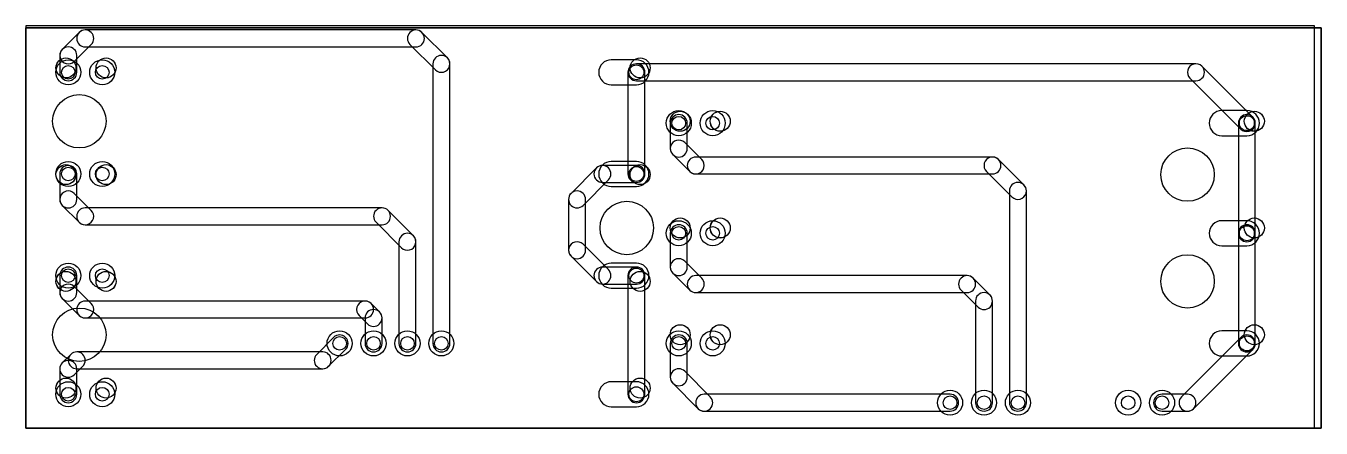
# Model space of a CAD drawing. Extents: x 0 to 97, y 0 to 30.1.
import ezdxf

# ---------------------------------------------------------------- set-up
doc = ezdxf.new("R2010")
doc.units = 0
for name, color, linetype in [('16', 132, 'CONTINUOUS'), ('17', 110, 'CONTINUOUS'), ('20', 31, 'CONTINUOUS'), ('44', 253, 'CONTINUOUS'), ('49', 253, 'CONTINUOUS')]:
    doc.layers.add(name, color=color, linetype=linetype)

# ---------------------------------------------------------------- blocks, each defined once
blk = doc.blocks.new('ROUNDP')
blk.add_circle((0, 0), 0.5)
blk = doc.blocks.new('OFFSETP100')
blk.add_lwpolyline([(0, -0.5), (1, -0.5, 1), (1, 0.5), (0, 0.5, 1)], format="xyb", close=True)

msp = doc.modelspace()

# ---------------------------------------------------------------- linework, layer by layer
at = {"layer": '16'}
for points in [[(3.624, 27.491), (4.894, 28.761, 1), (3.996, 29.659), (2.726, 28.389, 1)], [(4.445, 28.575), (29.21, 28.575, 1), (29.21, 29.845), (4.445, 29.845, 1)], [(28.761, 28.761), (30.666, 26.856, 1), (31.564, 27.754), (29.659, 29.659, 1)], [(3.81, 26.67), (3.81, 27.94, 1), (2.54, 27.94), (2.54, 26.67, 1)], [(30.48, 27.305), (30.48, 6.35, 1), (31.75, 6.35), (31.75, 27.305, 1)], [(45.085, 26.67), (45.085, 19.05, 1), (46.355, 19.05), (46.355, 26.67, 1)], [(45.72, 26.035), (87.63, 26.035, 1), (87.63, 27.305), (45.72, 27.305, 1)], [(87.181, 26.221), (90.991, 22.411, 1), (91.889, 23.309), (88.079, 27.119, 1)], [(48.26, 22.86), (48.26, 20.955, 1), (49.53, 20.955), (49.53, 22.86, 1)], [(90.805, 22.86), (90.805, 14.605, 1), (92.075, 14.605), (92.075, 22.86, 1)], [(48.446, 20.506), (49.716, 19.236, 1), (50.614, 20.134), (49.344, 21.404, 1)], [(2.54, 19.05), (2.54, 17.145, 1), (3.81, 17.145), (3.81, 19.05, 1)], [(42.731, 19.499), (40.826, 17.594, 1), (41.724, 16.696), (43.629, 18.601, 1)], [(45.72, 19.685), (43.18, 19.685, 1), (43.18, 18.415), (45.72, 18.415, 1)], [(50.165, 19.05), (72.39, 19.05, 1), (72.39, 20.32), (50.165, 20.32, 1)], [(71.941, 19.236), (73.846, 17.331, 1), (74.744, 18.229), (72.839, 20.134, 1)], [(2.726, 16.696), (3.996, 15.426, 1), (4.894, 16.324), (3.624, 17.594, 1)], [(40.64, 17.145), (40.64, 13.335, 1), (41.91, 13.335), (41.91, 17.145, 1)], [(73.66, 17.78), (73.66, 1.905, 1), (74.93, 1.905), (74.93, 17.78, 1)], [(4.445, 15.24), (26.67, 15.24, 1), (26.67, 16.51), (4.445, 16.51, 1)], [(26.221, 15.426), (28.126, 13.521, 1), (29.024, 14.419), (27.119, 16.324, 1)], [(27.94, 13.97), (27.94, 6.35, 1), (29.21, 6.35), (29.21, 13.97, 1)], [(48.26, 14.605), (48.26, 12.065, 1), (49.53, 12.065), (49.53, 14.605, 1)], [(90.805, 14.605), (90.805, 6.35, 1), (92.075, 6.35), (92.075, 14.605, 1)], [(40.826, 12.886), (42.731, 10.981, 1), (43.629, 11.879), (41.724, 13.784, 1)], [(48.446, 11.616), (49.716, 10.346, 1), (50.614, 11.244), (49.344, 12.514, 1)], [(2.54, 11.43), (2.54, 10.16, 1), (3.81, 10.16), (3.81, 11.43, 1)], [(43.18, 10.795), (45.72, 10.795, 1), (45.72, 12.065), (43.18, 12.065, 1)], [(45.085, 11.43), (45.085, 2.54, 1), (46.355, 2.54), (46.355, 11.43, 1)], [(2.726, 9.711), (3.996, 8.441, 1), (4.894, 9.339), (3.624, 10.609, 1)], [(50.165, 10.16), (70.485, 10.16, 1), (70.485, 11.43), (50.165, 11.43, 1)], [(70.036, 10.346), (71.306, 9.076, 1), (72.204, 9.974), (70.934, 11.244, 1)], [(71.12, 9.525), (71.12, 1.905, 1), (72.39, 1.905), (72.39, 9.525, 1)], [(4.445, 8.255), (25.4, 8.255, 1), (25.4, 9.525), (4.445, 9.525, 1)], [(24.951, 8.441), (25.586, 7.806, 1), (26.484, 8.704), (25.849, 9.339, 1)], [(25.4, 8.255), (25.4, 6.35, 1), (26.67, 6.35), (26.67, 8.255, 1)], [(22.674, 4.631), (23.944, 5.901, 1), (23.046, 6.799), (21.776, 5.529, 1)], [(48.26, 6.35), (48.26, 3.81, 1), (49.53, 3.81), (49.53, 6.35, 1)], [(90.991, 6.799), (86.546, 2.354, 1), (87.444, 1.456), (91.889, 5.901, 1)], [(3.624, 3.996), (4.259, 4.631, 1), (3.361, 5.529), (2.726, 4.894, 1)], [(3.81, 2.54), (3.81, 4.445, 1), (2.54, 4.445), (2.54, 2.54, 1)], [(3.81, 4.445), (22.225, 4.445, 1), (22.225, 5.715), (3.81, 5.715, 1)], [(48.446, 3.361), (50.351, 1.456, 1), (51.249, 2.354), (49.344, 4.259, 1)], [(50.8, 1.27), (69.215, 1.27, 1), (69.215, 2.54), (50.8, 2.54, 1)], [(86.995, 2.54), (85.09, 2.54, 1), (85.09, 1.27), (86.995, 1.27, 1)]]:
    msp.add_lwpolyline(points, format="xyb", close=True, dxfattribs=at)
at = {"layer": '20'}
for p, q in [((96.5, 30.15), (0, 30.15)), ((0, 30.15), (0, 0)), ((96.5, 0), (96.5, 30.15)), ((0, 0), (96.5, 0))]:
    msp.add_line(p, q, dxfattribs=at)
at = {"layer": '44'}
for centre, radius in [((3.175, 26.67), 0.508), ((5.715, 26.67), 0.508), ((45.72, 26.67), 0.5588), ((48.895, 22.86), 0.508), ((51.435, 22.86), 0.508), ((91.44, 22.86), 0.5588), ((3.175, 19.05), 0.508), ((5.715, 19.05), 0.508), ((45.72, 19.05), 0.5588), ((48.895, 14.605), 0.508), ((51.435, 14.605), 0.508), ((91.44, 14.605), 0.5588), ((3.175, 11.43), 0.508), ((5.715, 11.43), 0.508), ((45.72, 11.43), 0.5588), ((23.495, 6.35), 0.508), ((26.035, 6.35), 0.508), ((28.575, 6.35), 0.508), ((31.115, 6.35), 0.508), ((48.895, 6.35), 0.508), ((51.435, 6.35), 0.508), ((91.44, 6.35), 0.5588), ((3.175, 2.54), 0.508), ((5.715, 2.54), 0.508), ((45.72, 2.54), 0.5588), ((69.215, 1.905), 0.508), ((71.755, 1.905), 0.508), ((74.295, 1.905), 0.508), ((82.55, 1.905), 0.508), ((85.09, 1.905), 0.508)]:
    msp.add_circle(centre, radius, dxfattribs=at)
at = {"layer": '49'}
for points in [[(0.0005, 0), (0.0005, 30, 1), (-0.0005, 30), (-0.0005, 0, 1)], [(0, 29.9995), (97, 29.9995, 1), (97, 30.0005), (0, 30.0005, 1)], [(97.0005, 0), (97.0005, 30, 1), (96.9995, 30), (96.9995, 0, 1)], [(0, -0.0005), (97, -0.0005, 1), (97, 0.0005), (0, 0.0005, 1)]]:
    msp.add_lwpolyline(points, format="xyb", close=True, dxfattribs=at)
for centre, radius in [((3, 27), 0.7505), ((3, 27), 0.7495), ((6, 27), 0.7505), ((6, 27), 0.7495), ((46, 27), 0.7505), ((46, 27), 0.7495), ((4, 23), 2.0005), ((4, 23), 1.9995), ((49, 23), 0.7505), ((49, 23), 0.7495), ((52, 23), 0.7505), ((52, 23), 0.7495), ((92, 23), 0.7505), ((92, 23), 0.7495), ((87, 19), 2.0005), ((87, 19), 1.9995), ((3, 19), 0.7505), ((3, 19), 0.7495), ((6, 19), 0.7505), ((6, 19), 0.7495), ((46, 19), 0.7505), ((46, 19), 0.7495), ((45, 15), 2.0005), ((45, 15), 1.9995), ((49, 15), 0.7505), ((49, 15), 0.7495), ((52, 15), 0.7505), ((52, 15), 0.7495), ((92, 15), 0.7505), ((92, 15), 0.7495), ((87, 11), 2.0005), ((87, 11), 1.9995), ((3, 11), 0.7505), ((3, 11), 0.7495), ((6, 11), 0.7505), ((6, 11), 0.7495), ((46, 11), 0.7505), ((46, 11), 0.7495), ((4, 7), 2.0005), ((4, 7), 1.9995), ((49, 7), 0.7505), ((49, 7), 0.7495), ((52, 7), 0.7505), ((52, 7), 0.7495), ((92, 7), 0.7505), ((92, 7), 0.7495), ((3, 3), 0.7505), ((3, 3), 0.7495), ((6, 3), 0.7505), ((6, 3), 0.7495), ((46, 3), 0.7505), ((46, 3), 0.7495)]:
    msp.add_circle(centre, radius, dxfattribs=at)

# ---------------------------------------------------------------- block references
at = {"layer": '17', "xscale": 1.8796, "yscale": 1.8796}
for name, p, rotation in [('ROUNDP', (3.175, 26.67), 270), ('ROUNDP', (5.715, 26.67), 270), ('OFFSETP100', (45.72, 26.67), 180), ('ROUNDP', (48.895, 22.86), 270), ('ROUNDP', (51.435, 22.86), 270), ('OFFSETP100', (91.44, 22.86), 180), ('ROUNDP', (3.175, 19.05), 270), ('ROUNDP', (5.715, 19.05), 270), ('OFFSETP100', (45.72, 19.05), 180), ('ROUNDP', (48.895, 14.605), 270), ('ROUNDP', (51.435, 14.605), 270), ('OFFSETP100', (91.44, 14.605), 180), ('ROUNDP', (3.175, 11.43), 270), ('ROUNDP', (5.715, 11.43), 270), ('OFFSETP100', (45.72, 11.43), 180), ('ROUNDP', (23.495, 6.35), 90), ('ROUNDP', (26.035, 6.35), 90), ('ROUNDP', (28.575, 6.35), 90), ('ROUNDP', (31.115, 6.35), 90), ('ROUNDP', (48.895, 6.35), 270), ('ROUNDP', (51.435, 6.35), 270), ('OFFSETP100', (91.44, 6.35), 180), ('ROUNDP', (3.175, 2.54), 270), ('ROUNDP', (5.715, 2.54), 270), ('OFFSETP100', (45.72, 2.54), 180), ('ROUNDP', (69.215, 1.905), 90), ('ROUNDP', (71.755, 1.905), 90), ('ROUNDP', (74.295, 1.905), 90), ('ROUNDP', (82.55, 1.905), 90), ('ROUNDP', (85.09, 1.905), 90)]:
    msp.add_blockref(name, p, dxfattribs=dict(at, rotation=rotation))

doc.saveas('drawing.dxf')
